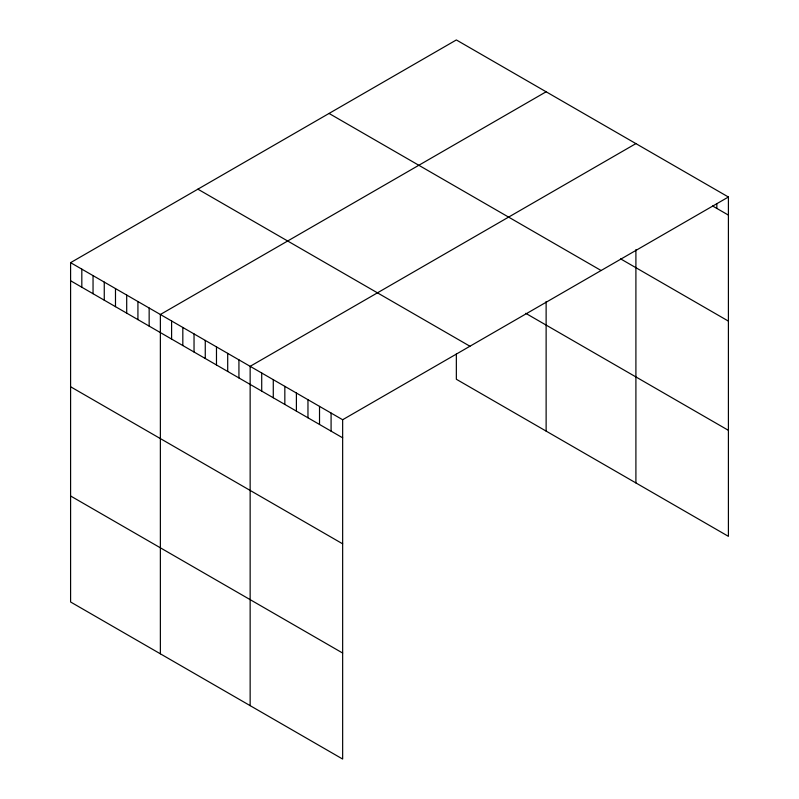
<?xml version="1.0" encoding="UTF-8"?>
<svg xmlns="http://www.w3.org/2000/svg" width="799" height="799" viewBox="0 0 799 799"><rect width="100%" height="100%" fill="white"/><g stroke="black" fill="none" stroke-linecap="round" stroke-linejoin="round"><path stroke-width="1.2" d="M728.408 197.013L342.651 419.735L342.651 759.05L70.592 601.987L70.592 262.661L456.349 39.95L728.408 197.013L728.408 536.339L456.349 379.265L456.349 353.967M546.126 91.785L160.369 314.496L160.369 653.812M635.904 143.61L250.147 366.332L250.147 705.647M712.638 206.002L728.408 215.101M620.603 258.866L728.408 321.108M329.058 113.448L601.108 270.511M525.722 313.308L728.408 430.331M197.892 189.173L469.942 346.237M70.592 262.661L342.651 419.735M70.592 280.749L342.651 437.822M70.592 386.756L342.651 543.829M70.592 495.979L342.651 653.043M716.843 203.605L716.843 208.429M635.904 249.638L635.904 482.936M546.126 301.513L546.126 431.1M331.086 413.053L331.086 431.14M319.52 406.381L319.52 424.469M307.965 399.71L307.965 417.787M296.399 393.028L296.399 411.115M284.834 386.356L284.834 404.444M273.278 379.685L273.278 397.762M261.712 373.003L261.712 391.091M238.931 359.85L238.931 377.937M227.705 353.368L227.705 371.455M216.479 346.896L216.479 364.973M205.263 340.414L205.263 358.501M194.037 333.932L194.037 352.019M182.821 327.46L182.821 345.538M171.595 320.978L171.595 339.066M149.153 308.014L149.153 326.102M137.927 301.543L137.927 319.62M126.701 295.061L126.701 313.148M115.485 288.579L115.485 306.666M104.26 282.107L104.26 300.184M93.044 275.625L93.044 293.712M81.818 269.143L81.818 287.231"/></g></svg>
